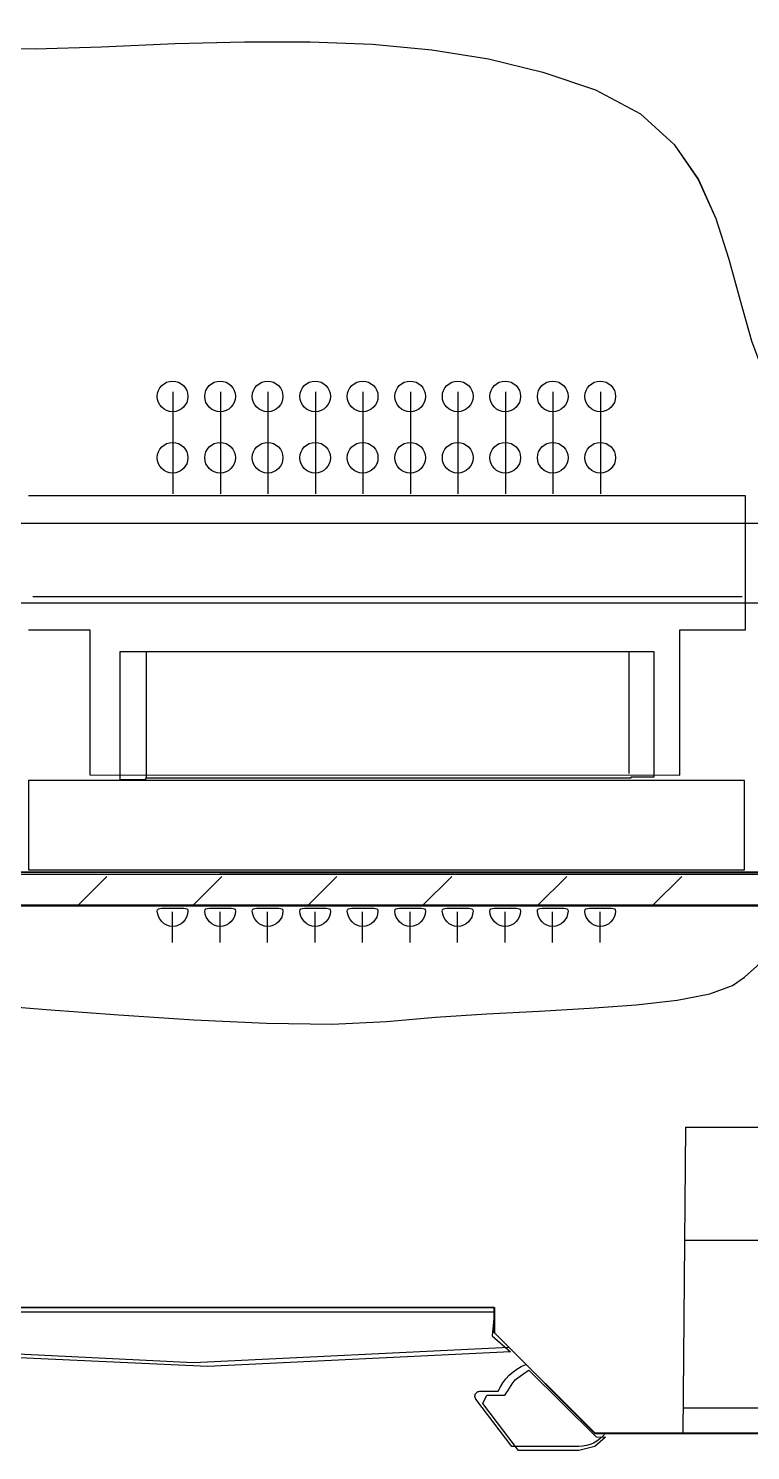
# Model space of a CAD drawing. Header units: metres. Extents: x 0 to 595, y 0 to 842.
# Drawn here: x 302 to 342.1, y 582.7 to 661.6 of the extents above; entities that cross this region are included whole.
import ezdxf

# ---------------------------------------------------------------- set-up
doc = ezdxf.new("R2010")
doc.units = ezdxf.units.M
doc.layers.add('SCHEMATICS', color=7, linetype='Continuous')

msp = doc.modelspace()

# ---------------------------------------------------------------- linework, layer by layer
at = {"layer": 'SCHEMATICS', "color": 7}
for p, q in [((310.084, 635.791), (310.084, 641.444)), ((312.722, 635.791), (312.722, 641.444)), ((315.356, 635.791), (315.356, 641.444)), ((317.991, 635.791), (317.991, 641.444)), ((320.625, 635.791), (320.625, 641.444)), ((323.262, 635.791), (323.262, 641.444)), ((325.897, 635.791), (325.897, 641.444)), ((328.534, 635.791), (328.534, 641.444)), ((331.168, 635.791), (331.168, 641.444)), ((333.805, 635.791), (333.805, 641.444)), ((341.841, 635.688), (302.046, 635.688)), ((341.841, 628.248), (341.841, 635.688)), ((353.326, 634.135), (250.717, 634.135)), ((302.283, 630.1), (341.651, 630.1)), ((346.394, 629.726), (259.372, 629.726)), ((302.046, 628.248), (305.453, 628.248)), ((305.453, 628.248), (305.453, 620.189)), ((338.199, 620.175), (338.199, 628.248)), ((338.199, 628.248), (341.841, 628.248)), ((336.764, 627.025), (307.117, 627.025)), ((307.117, 627.025), (307.117, 619.927)), ((308.593, 620.033), (308.593, 627.022)), ((335.39, 620.267), (335.39, 627.022)), ((336.764, 620.081), (336.764, 627.025)), ((305.453, 620.189), (338.199, 620.175)), ((307.117, 619.927), (308.566, 619.927)), ((308.566, 619.927), (308.566, 620.03)), ((308.566, 620.03), (335.495, 620.03)), ((335.495, 620.081), (336.764, 620.081)), ((335.495, 620.03), (335.495, 620.081)), ((398.214, 614.659), (222.524, 614.659)), ((358.282, 614.765), (245.765, 614.765)), ((304.771, 612.916), (306.406, 614.551)), ((311.149, 612.916), (312.784, 614.551)), ((312.644, 614.765), (353.506, 614.765)), ((317.527, 612.916), (319.162, 614.551)), ((323.905, 612.916), (325.54, 614.551)), ((330.283, 612.916), (331.918, 614.551)), ((336.661, 612.916), (338.296, 614.551)), ((222.584, 612.947), (397.797, 612.943)), ((397.847, 612.912), (222.614, 612.912)), ((303.398, 612.936), (223.457, 612.936)), ((397.182, 612.935), (303.767, 612.935)), ((310.05, 610.892), (310.05, 612.593)), ((312.684, 610.892), (312.684, 612.593)), ((315.32, 610.892), (315.32, 612.593)), ((317.955, 610.892), (317.955, 612.593)), ((320.591, 610.892), (320.591, 612.593)), ((323.226, 610.892), (323.226, 612.593)), ((325.862, 610.892), (325.862, 612.593)), ((328.498, 610.892), (328.498, 612.593)), ((331.132, 610.892), (331.132, 612.593)), ((333.769, 610.892), (333.769, 612.593)), ((338.504, 600.629), (338.354, 583.645)), ((362.661, 600.628), (338.504, 600.628)), ((343.513, 594.349), (338.449, 594.349)), ((327.9, 590.621), (294.806, 590.621)), ((294.808, 590.62), (327.902, 590.62)), ((314.968, 590.631), (308.318, 590.631)), ((324.144, 590.621), (324.141, 590.621)), ((324.147, 590.619), (324.144, 590.619)), ((324.213, 590.617), (324.207, 590.617)), ((324.217, 590.615), (324.211, 590.615)), ((327.9, 589.226), (327.9, 590.621)), ((327.902, 590.62), (327.902, 589.225)), ((294.879, 590.397), (327.901, 590.394)), ((327.901, 590.394), (327.788, 589.059)), ((327.788, 589.059), (328.801, 588.172)), ((327.902, 589.225), (333.515, 583.642)), ((333.478, 583.644), (327.902, 589.224)), ((311.205, 587.562), (293.981, 588.396)), ((311.976, 587.357), (294.064, 588.185)), ((328.717, 588.41), (311.205, 587.562)), ((328.801, 588.172), (311.976, 587.357)), ((329.641, 587.471), (329.654, 587.474)), ((329.815, 587.16), (333.553, 583.442)), ((327.101, 585.981), (328.109, 585.981)), ((327.254, 585.31), (327.476, 585.757)), ((327.476, 585.757), (328.481, 585.757)), ((328.865, 582.913), (326.879, 585.534)), ((329.239, 582.689), (327.254, 585.31)), ((338.367, 585.055), (343.433, 585.053)), ((338.357, 583.645), (333.477, 583.645)), ((333.478, 583.644), (333.513, 583.641)), ((333.478, 583.644), (333.513, 583.641)), ((334.066, 583.423), (333.478, 582.92)), ((333.515, 583.642), (396.429, 583.638)), ((333.516, 583.641), (333.549, 583.638)), ((333.516, 583.641), (333.549, 583.638)), ((333.553, 583.442), (334.066, 583.423)), ((336.528, 583.641), (336.534, 583.641)), ((336.529, 583.641), (336.535, 583.641)), ((338.356, 583.645), (338.354, 583.645)), ((343.424, 583.645), (338.355, 583.645)), ((338.359, 583.644), (338.357, 583.644)), ((338.357, 583.64), (338.359, 583.64)), ((338.427, 583.639), (338.423, 583.64)), ((338.432, 583.638), (338.428, 583.639)), ((332.584, 582.913), (328.865, 582.913)), ((332.587, 582.689), (329.239, 582.689)), ((333.478, 582.92), (332.587, 582.689))]:
    msp.add_line(p, q, dxfattribs=at)
for points in [[(284.128, 661.621), (287.943, 661.494), (290.88, 661.296), (293.225, 661.062), (295.265, 660.828), (297.287, 660.63), (299.578, 660.503), (302.424, 660.484), (306.111, 660.606)], [(284.128, 661.621), (287.943, 661.494), (290.88, 661.296), (293.225, 661.062), (295.265, 660.828), (297.288, 660.63), (299.578, 660.503), (302.424, 660.484), (306.111, 660.606)], [(306.111, 660.606), (310.192, 660.783), (314.044, 660.885), (317.686, 660.881), (321.141, 660.74), (324.43, 660.433), (327.573, 659.929), (330.592, 659.197), (333.507, 658.208)], [(306.111, 660.606), (310.192, 660.783), (314.044, 660.885), (317.686, 660.881), (321.141, 660.74), (324.43, 660.433), (327.573, 659.929), (330.592, 659.197), (333.507, 658.208)], [(333.507, 658.208), (336.011, 656.875), (337.871, 655.188), (339.22, 653.228), (340.191, 651.075), (340.918, 648.811), (341.533, 646.517), (342.169, 644.274), (342.961, 642.162)], [(333.507, 658.208), (336.011, 656.875), (337.872, 655.188), (339.221, 653.228), (340.192, 651.075), (340.918, 648.811), (341.533, 646.517), (342.17, 644.274), (342.962, 642.162)], [(309.195, 641.198), (309.212, 641.369), (309.262, 641.529), (309.341, 641.674), (309.445, 641.8), (309.571, 641.904), (309.716, 641.982), (309.875, 642.032), (310.047, 642.049)], [(310.047, 642.049), (310.218, 642.032), (310.377, 641.982), (310.522, 641.904), (310.648, 641.8), (310.752, 641.674), (310.831, 641.529), (310.881, 641.369), (310.898, 641.198)], [(311.832, 641.198), (311.849, 641.369), (311.899, 641.529), (311.978, 641.674), (312.082, 641.8), (312.208, 641.904), (312.353, 641.982), (312.512, 642.032), (312.683, 642.049)], [(312.683, 642.049), (312.855, 642.032), (313.014, 641.982), (313.159, 641.904), (313.285, 641.8), (313.389, 641.674), (313.468, 641.529), (313.518, 641.369), (313.535, 641.198)], [(314.469, 641.198), (314.486, 641.369), (314.536, 641.529), (314.615, 641.674), (314.719, 641.8), (314.845, 641.904), (314.99, 641.982), (315.149, 642.032), (315.32, 642.049)], [(315.32, 642.049), (315.492, 642.032), (315.651, 641.982), (315.796, 641.904), (315.922, 641.8), (316.026, 641.674), (316.105, 641.529), (316.155, 641.369), (316.172, 641.198)], [(317.107, 641.198), (317.124, 641.369), (317.174, 641.529), (317.253, 641.674), (317.357, 641.8), (317.482, 641.904), (317.627, 641.982), (317.786, 642.032), (317.957, 642.049)], [(317.957, 642.049), (318.129, 642.032), (318.288, 641.982), (318.433, 641.904), (318.559, 641.8), (318.663, 641.674), (318.741, 641.529), (318.791, 641.369), (318.808, 641.198)], [(319.742, 641.198), (319.759, 641.369), (319.809, 641.529), (319.888, 641.674), (319.992, 641.8), (320.118, 641.904), (320.263, 641.982), (320.422, 642.032), (320.594, 642.049)], [(320.594, 642.049), (320.765, 642.032), (320.924, 641.982), (321.069, 641.904), (321.195, 641.8), (321.299, 641.674), (321.378, 641.529), (321.428, 641.369), (321.445, 641.198)], [(322.379, 641.198), (322.396, 641.369), (322.446, 641.529), (322.525, 641.674), (322.629, 641.8), (322.755, 641.904), (322.9, 641.982), (323.059, 642.032), (323.231, 642.049)], [(323.231, 642.049), (323.402, 642.032), (323.561, 641.982), (323.706, 641.904), (323.832, 641.8), (323.936, 641.674), (324.015, 641.529), (324.065, 641.369), (324.082, 641.198)], [(325.016, 641.198), (325.033, 641.369), (325.083, 641.529), (325.162, 641.674), (325.266, 641.8), (325.392, 641.904), (325.537, 641.982), (325.696, 642.032), (325.867, 642.049)], [(325.867, 642.049), (326.039, 642.032), (326.198, 641.982), (326.343, 641.904), (326.469, 641.8), (326.573, 641.674), (326.652, 641.529), (326.702, 641.369), (326.719, 641.198)], [(327.653, 641.198), (327.67, 641.369), (327.72, 641.529), (327.799, 641.674), (327.903, 641.8), (328.029, 641.904), (328.174, 641.982), (328.333, 642.032), (328.504, 642.049)], [(328.504, 642.049), (328.676, 642.032), (328.835, 641.982), (328.98, 641.904), (329.106, 641.8), (329.21, 641.674), (329.289, 641.529), (329.339, 641.369), (329.356, 641.198)], [(330.29, 641.198), (330.307, 641.369), (330.357, 641.529), (330.436, 641.674), (330.54, 641.8), (330.666, 641.904), (330.811, 641.982), (330.97, 642.032), (331.141, 642.049)], [(331.141, 642.049), (331.313, 642.032), (331.472, 641.982), (331.617, 641.904), (331.743, 641.8), (331.847, 641.674), (331.926, 641.529), (331.976, 641.369), (331.993, 641.198)], [(332.927, 641.198), (332.944, 641.369), (332.994, 641.529), (333.072, 641.674), (333.176, 641.8), (333.302, 641.904), (333.447, 641.982), (333.607, 642.032), (333.778, 642.049)], [(333.778, 642.049), (333.949, 642.032), (334.108, 641.982), (334.253, 641.904), (334.379, 641.8), (334.483, 641.674), (334.562, 641.529), (334.612, 641.369), (334.629, 641.198)], [(310.047, 640.347), (309.875, 640.364), (309.716, 640.414), (309.571, 640.492), (309.445, 640.596), (309.341, 640.722), (309.262, 640.867), (309.212, 641.026), (309.195, 641.198)], [(310.898, 641.198), (310.881, 641.026), (310.831, 640.867), (310.752, 640.722), (310.648, 640.596), (310.522, 640.492), (310.377, 640.414), (310.218, 640.364), (310.047, 640.347)], [(312.683, 640.347), (312.512, 640.364), (312.353, 640.414), (312.208, 640.492), (312.082, 640.596), (311.978, 640.722), (311.899, 640.867), (311.849, 641.026), (311.832, 641.198)], [(313.535, 641.198), (313.518, 641.026), (313.468, 640.867), (313.389, 640.722), (313.285, 640.596), (313.159, 640.492), (313.014, 640.414), (312.855, 640.364), (312.683, 640.347)], [(315.32, 640.347), (315.149, 640.364), (314.99, 640.414), (314.845, 640.492), (314.719, 640.596), (314.615, 640.722), (314.536, 640.867), (314.486, 641.026), (314.469, 641.198)], [(316.172, 641.198), (316.155, 641.026), (316.105, 640.867), (316.026, 640.722), (315.922, 640.596), (315.796, 640.492), (315.651, 640.414), (315.492, 640.364), (315.32, 640.347)], [(317.957, 640.347), (317.786, 640.364), (317.627, 640.414), (317.482, 640.492), (317.357, 640.596), (317.253, 640.722), (317.174, 640.867), (317.124, 641.026), (317.107, 641.198)], [(318.808, 641.198), (318.791, 641.026), (318.741, 640.867), (318.663, 640.722), (318.559, 640.596), (318.433, 640.492), (318.288, 640.414), (318.129, 640.364), (317.957, 640.347)], [(320.594, 640.347), (320.422, 640.364), (320.263, 640.414), (320.118, 640.492), (319.992, 640.596), (319.888, 640.722), (319.809, 640.867), (319.759, 641.026), (319.742, 641.198)], [(321.445, 641.198), (321.428, 641.026), (321.378, 640.867), (321.299, 640.722), (321.195, 640.596), (321.069, 640.492), (320.924, 640.414), (320.765, 640.364), (320.594, 640.347)], [(323.231, 640.347), (323.059, 640.364), (322.9, 640.414), (322.755, 640.492), (322.629, 640.596), (322.525, 640.722), (322.446, 640.867), (322.396, 641.026), (322.379, 641.198)], [(324.082, 641.198), (324.065, 641.026), (324.015, 640.867), (323.936, 640.722), (323.832, 640.596), (323.706, 640.492), (323.561, 640.414), (323.402, 640.364), (323.231, 640.347)], [(325.867, 640.347), (325.696, 640.364), (325.537, 640.414), (325.392, 640.492), (325.266, 640.596), (325.162, 640.722), (325.083, 640.867), (325.033, 641.026), (325.016, 641.198)], [(326.719, 641.198), (326.702, 641.026), (326.652, 640.867), (326.573, 640.722), (326.469, 640.596), (326.343, 640.492), (326.198, 640.414), (326.039, 640.364), (325.867, 640.347)], [(328.504, 640.347), (328.333, 640.364), (328.174, 640.414), (328.029, 640.492), (327.903, 640.596), (327.799, 640.722), (327.72, 640.867), (327.67, 641.026), (327.653, 641.198)], [(329.356, 641.198), (329.339, 641.026), (329.289, 640.867), (329.21, 640.722), (329.106, 640.596), (328.98, 640.492), (328.835, 640.414), (328.676, 640.364), (328.504, 640.347)], [(331.141, 640.347), (330.97, 640.364), (330.811, 640.414), (330.666, 640.492), (330.54, 640.596), (330.436, 640.722), (330.357, 640.867), (330.307, 641.026), (330.29, 641.198)], [(331.993, 641.198), (331.976, 641.026), (331.926, 640.867), (331.847, 640.722), (331.743, 640.596), (331.617, 640.492), (331.472, 640.414), (331.313, 640.364), (331.141, 640.347)], [(333.778, 640.347), (333.607, 640.364), (333.447, 640.414), (333.302, 640.492), (333.176, 640.596), (333.072, 640.722), (332.994, 640.867), (332.944, 641.026), (332.927, 641.198)], [(334.629, 641.198), (334.612, 641.026), (334.562, 640.867), (334.483, 640.722), (334.379, 640.596), (334.253, 640.492), (334.108, 640.414), (333.949, 640.364), (333.778, 640.347)], [(309.195, 637.793), (309.212, 637.965), (309.262, 638.124), (309.341, 638.269), (309.445, 638.395), (309.571, 638.499), (309.716, 638.577), (309.875, 638.627), (310.047, 638.644)], [(310.047, 638.644), (310.218, 638.627), (310.377, 638.577), (310.522, 638.499), (310.648, 638.395), (310.752, 638.269), (310.831, 638.124), (310.881, 637.965), (310.898, 637.793)], [(311.832, 637.793), (311.849, 637.965), (311.899, 638.124), (311.978, 638.269), (312.082, 638.395), (312.208, 638.499), (312.353, 638.577), (312.512, 638.627), (312.683, 638.644)], [(312.683, 638.644), (312.855, 638.627), (313.014, 638.577), (313.159, 638.499), (313.285, 638.395), (313.389, 638.269), (313.468, 638.124), (313.518, 637.965), (313.535, 637.793)], [(314.469, 637.793), (314.486, 637.965), (314.536, 638.124), (314.615, 638.269), (314.719, 638.395), (314.845, 638.499), (314.99, 638.577), (315.149, 638.627), (315.32, 638.644)], [(315.32, 638.644), (315.492, 638.627), (315.651, 638.577), (315.796, 638.499), (315.922, 638.395), (316.026, 638.269), (316.105, 638.124), (316.155, 637.965), (316.172, 637.793)], [(317.107, 637.793), (317.124, 637.965), (317.174, 638.124), (317.253, 638.269), (317.357, 638.395), (317.482, 638.499), (317.627, 638.577), (317.786, 638.627), (317.957, 638.644)], [(317.957, 638.644), (318.129, 638.627), (318.288, 638.577), (318.433, 638.499), (318.559, 638.395), (318.663, 638.269), (318.741, 638.124), (318.791, 637.965), (318.808, 637.793)], [(319.742, 637.793), (319.759, 637.965), (319.809, 638.124), (319.888, 638.269), (319.992, 638.395), (320.118, 638.499), (320.263, 638.577), (320.422, 638.627), (320.594, 638.644)], [(320.594, 638.644), (320.765, 638.627), (320.924, 638.577), (321.069, 638.499), (321.195, 638.395), (321.299, 638.269), (321.378, 638.124), (321.428, 637.965), (321.445, 637.793)], [(322.379, 637.793), (322.396, 637.965), (322.446, 638.124), (322.525, 638.269), (322.629, 638.395), (322.755, 638.499), (322.9, 638.577), (323.059, 638.627), (323.231, 638.644)], [(323.231, 638.644), (323.402, 638.627), (323.561, 638.577), (323.706, 638.499), (323.832, 638.395), (323.936, 638.269), (324.015, 638.124), (324.065, 637.965), (324.082, 637.793)], [(325.016, 637.793), (325.033, 637.965), (325.083, 638.124), (325.162, 638.269), (325.266, 638.395), (325.392, 638.499), (325.537, 638.577), (325.696, 638.627), (325.867, 638.644)], [(325.867, 638.644), (326.039, 638.627), (326.198, 638.577), (326.343, 638.499), (326.469, 638.395), (326.573, 638.269), (326.652, 638.124), (326.702, 637.965), (326.719, 637.793)], [(327.653, 637.793), (327.67, 637.965), (327.72, 638.124), (327.799, 638.269), (327.903, 638.395), (328.029, 638.499), (328.174, 638.577), (328.333, 638.627), (328.504, 638.644)], [(328.504, 638.644), (328.676, 638.627), (328.835, 638.577), (328.98, 638.499), (329.106, 638.395), (329.21, 638.269), (329.289, 638.124), (329.339, 637.965), (329.356, 637.793)], [(330.29, 637.793), (330.307, 637.965), (330.357, 638.124), (330.436, 638.269), (330.54, 638.395), (330.666, 638.499), (330.811, 638.577), (330.97, 638.627), (331.141, 638.644)], [(331.141, 638.644), (331.313, 638.627), (331.472, 638.577), (331.617, 638.499), (331.743, 638.395), (331.847, 638.269), (331.926, 638.124), (331.976, 637.965), (331.993, 637.793)], [(332.927, 637.793), (332.944, 637.965), (332.994, 638.124), (333.072, 638.269), (333.176, 638.395), (333.302, 638.499), (333.447, 638.577), (333.607, 638.627), (333.778, 638.644)], [(333.778, 638.644), (333.949, 638.627), (334.108, 638.577), (334.253, 638.499), (334.379, 638.395), (334.483, 638.269), (334.562, 638.124), (334.612, 637.965), (334.629, 637.793)], [(310.047, 636.942), (309.875, 636.959), (309.716, 637.009), (309.571, 637.087), (309.445, 637.191), (309.341, 637.317), (309.262, 637.462), (309.212, 637.622), (309.195, 637.793)], [(310.898, 637.793), (310.881, 637.622), (310.831, 637.462), (310.752, 637.317), (310.648, 637.191), (310.522, 637.087), (310.377, 637.009), (310.218, 636.959), (310.047, 636.942)], [(312.683, 636.942), (312.512, 636.959), (312.353, 637.009), (312.208, 637.087), (312.082, 637.191), (311.978, 637.317), (311.899, 637.462), (311.849, 637.622), (311.832, 637.793)], [(313.535, 637.793), (313.518, 637.622), (313.468, 637.462), (313.389, 637.317), (313.285, 637.191), (313.159, 637.087), (313.014, 637.009), (312.855, 636.959), (312.683, 636.942)], [(315.32, 636.942), (315.149, 636.959), (314.99, 637.009), (314.845, 637.087), (314.719, 637.191), (314.615, 637.317), (314.536, 637.462), (314.486, 637.622), (314.469, 637.793)], [(316.172, 637.793), (316.155, 637.622), (316.105, 637.462), (316.026, 637.317), (315.922, 637.191), (315.796, 637.087), (315.651, 637.009), (315.492, 636.959), (315.32, 636.942)], [(317.957, 636.942), (317.786, 636.959), (317.627, 637.009), (317.482, 637.087), (317.357, 637.191), (317.253, 637.317), (317.174, 637.462), (317.124, 637.622), (317.107, 637.793)], [(318.808, 637.793), (318.791, 637.622), (318.741, 637.462), (318.663, 637.317), (318.559, 637.191), (318.433, 637.087), (318.288, 637.009), (318.129, 636.959), (317.957, 636.942)], [(320.594, 636.942), (320.422, 636.959), (320.263, 637.009), (320.118, 637.087), (319.992, 637.191), (319.888, 637.317), (319.809, 637.462), (319.759, 637.622), (319.742, 637.793)], [(321.445, 637.793), (321.428, 637.622), (321.378, 637.462), (321.299, 637.317), (321.195, 637.191), (321.069, 637.087), (320.924, 637.009), (320.765, 636.959), (320.594, 636.942)], [(323.231, 636.942), (323.059, 636.959), (322.9, 637.009), (322.755, 637.087), (322.629, 637.191), (322.525, 637.317), (322.446, 637.462), (322.396, 637.622), (322.379, 637.793)], [(324.082, 637.793), (324.065, 637.622), (324.015, 637.462), (323.936, 637.317), (323.832, 637.191), (323.706, 637.087), (323.561, 637.009), (323.402, 636.959), (323.231, 636.942)], [(325.867, 636.942), (325.696, 636.959), (325.537, 637.009), (325.392, 637.087), (325.266, 637.191), (325.162, 637.317), (325.083, 637.462), (325.033, 637.622), (325.016, 637.793)], [(326.719, 637.793), (326.702, 637.622), (326.652, 637.462), (326.573, 637.317), (326.469, 637.191), (326.343, 637.087), (326.198, 637.009), (326.039, 636.959), (325.867, 636.942)], [(328.504, 636.942), (328.333, 636.959), (328.174, 637.009), (328.029, 637.087), (327.903, 637.191), (327.799, 637.317), (327.72, 637.462), (327.67, 637.622), (327.653, 637.793)], [(329.356, 637.793), (329.339, 637.622), (329.289, 637.462), (329.21, 637.317), (329.106, 637.191), (328.98, 637.087), (328.835, 637.009), (328.676, 636.959), (328.504, 636.942)], [(331.141, 636.942), (330.97, 636.959), (330.811, 637.009), (330.666, 637.087), (330.54, 637.191), (330.436, 637.317), (330.357, 637.462), (330.307, 637.622), (330.29, 637.793)], [(331.993, 637.793), (331.976, 637.622), (331.926, 637.462), (331.847, 637.317), (331.743, 637.191), (331.617, 637.087), (331.472, 637.009), (331.313, 636.959), (331.141, 636.942)], [(333.778, 636.942), (333.607, 636.959), (333.447, 637.009), (333.302, 637.087), (333.176, 637.191), (333.072, 637.317), (332.994, 637.462), (332.944, 637.622), (332.927, 637.793)], [(334.629, 637.793), (334.612, 637.622), (334.562, 637.462), (334.483, 637.317), (334.379, 637.191), (334.253, 637.087), (334.108, 637.009), (333.949, 636.959), (333.778, 636.942)], [(302.049, 614.919), (341.781, 614.919), (341.781, 619.881), (302.049, 619.881), (302.049, 614.919)], [(302.049, 614.919), (341.781, 614.919), (341.781, 619.881), (302.049, 619.881), (302.049, 614.919)], [(222.677, 612.97), (397.604, 612.97), (397.604, 614.798), (222.677, 614.798), (222.677, 612.97)], [(309.198, 612.632), (309.211, 612.702), (309.262, 612.75), (309.344, 612.78), (309.453, 612.795), (309.586, 612.8), (309.736, 612.799), (309.901, 612.795), (310.074, 612.793)], [(310.05, 611.781), (309.88, 611.798), (309.723, 611.848), (309.583, 611.927), (309.46, 612.031), (309.359, 612.157), (309.279, 612.301), (309.225, 612.461), (309.198, 612.632)], [(310.9, 612.632), (310.88, 612.46), (310.828, 612.301), (310.75, 612.156), (310.646, 612.03), (310.522, 611.926), (310.379, 611.848), (310.22, 611.798), (310.05, 611.781)], [(310.074, 612.793), (310.244, 612.795), (310.401, 612.799), (310.543, 612.8), (310.665, 612.795), (310.765, 612.78), (310.84, 612.75), (310.886, 612.702), (310.9, 612.632)], [(311.835, 612.632), (311.849, 612.702), (311.899, 612.75), (311.981, 612.78), (312.091, 612.795), (312.223, 612.8), (312.374, 612.799), (312.537, 612.795), (312.71, 612.793)], [(312.686, 611.781), (312.516, 611.798), (312.359, 611.848), (312.219, 611.927), (312.097, 612.031), (311.995, 612.157), (311.916, 612.301), (311.862, 612.461), (311.835, 612.632)], [(313.537, 612.632), (313.516, 612.46), (313.465, 612.301), (313.386, 612.156), (313.282, 612.03), (313.158, 611.926), (313.015, 611.848), (312.856, 611.798), (312.686, 611.781)], [(312.71, 612.793), (312.88, 612.795), (313.038, 612.799), (313.179, 612.8), (313.302, 612.795), (313.402, 612.78), (313.476, 612.75), (313.522, 612.702), (313.537, 612.632)], [(314.47, 612.632), (314.484, 612.702), (314.534, 612.75), (314.616, 612.78), (314.726, 612.795), (314.858, 612.8), (315.009, 612.799), (315.172, 612.795), (315.345, 612.793)], [(315.321, 611.781), (315.152, 611.798), (314.996, 611.848), (314.855, 611.927), (314.733, 612.031), (314.631, 612.157), (314.552, 612.301), (314.497, 612.461), (314.47, 612.632)], [(316.173, 612.632), (316.152, 612.46), (316.1, 612.301), (316.022, 612.156), (315.918, 612.03), (315.794, 611.926), (315.651, 611.848), (315.492, 611.798), (315.321, 611.781)], [(315.345, 612.793), (315.516, 612.795), (315.674, 612.799), (315.815, 612.8), (315.938, 612.795), (316.038, 612.78), (316.112, 612.75), (316.158, 612.702), (316.173, 612.632)], [(317.106, 612.632), (317.119, 612.702), (317.17, 612.75), (317.252, 612.78), (317.361, 612.795), (317.494, 612.8), (317.644, 612.799), (317.809, 612.795), (317.982, 612.793)], [(317.958, 611.781), (317.788, 611.798), (317.631, 611.848), (317.491, 611.927), (317.369, 612.031), (317.267, 612.157), (317.187, 612.301), (317.133, 612.461), (317.106, 612.632)], [(318.809, 612.632), (318.788, 612.46), (318.737, 612.301), (318.658, 612.156), (318.555, 612.03), (318.43, 611.926), (318.287, 611.848), (318.128, 611.798), (317.958, 611.781)], [(317.982, 612.793), (318.152, 612.795), (318.31, 612.799), (318.451, 612.8), (318.573, 612.795), (318.673, 612.78), (318.748, 612.75), (318.794, 612.702), (318.809, 612.632)], [(319.742, 612.632), (319.756, 612.702), (319.806, 612.75), (319.889, 612.78), (319.998, 612.795), (320.13, 612.8), (320.281, 612.799), (320.445, 612.795), (320.618, 612.793)], [(320.594, 611.781), (320.424, 611.798), (320.267, 611.848), (320.127, 611.927), (320.004, 612.031), (319.903, 612.157), (319.823, 612.301), (319.769, 612.461), (319.742, 612.632)], [(321.445, 612.632), (321.424, 612.46), (321.373, 612.301), (321.294, 612.156), (321.19, 612.03), (321.066, 611.926), (320.923, 611.848), (320.764, 611.798), (320.594, 611.781)], [(320.618, 612.793), (320.788, 612.795), (320.945, 612.799), (321.087, 612.8), (321.209, 612.795), (321.309, 612.78), (321.384, 612.75), (321.43, 612.702), (321.445, 612.632)], [(322.379, 612.632), (322.392, 612.702), (322.443, 612.75), (322.525, 612.78), (322.634, 612.795), (322.766, 612.8), (322.917, 612.799), (323.08, 612.795), (323.253, 612.793)], [(323.229, 611.781), (323.06, 611.798), (322.904, 611.848), (322.763, 611.927), (322.641, 612.031), (322.539, 612.157), (322.46, 612.301), (322.406, 612.461), (322.379, 612.632)], [(324.081, 612.632), (324.06, 612.46), (324.008, 612.301), (323.93, 612.156), (323.826, 612.03), (323.702, 611.926), (323.559, 611.848), (323.4, 611.798), (323.229, 611.781)], [(323.253, 612.793), (323.424, 612.795), (323.581, 612.799), (323.723, 612.8), (323.845, 612.795), (323.945, 612.78), (324.02, 612.75), (324.066, 612.702), (324.081, 612.632)], [(325.015, 612.632), (325.028, 612.702), (325.079, 612.75), (325.161, 612.78), (325.27, 612.795), (325.403, 612.8), (325.553, 612.799), (325.718, 612.795), (325.891, 612.793)], [(325.867, 611.781), (325.697, 611.798), (325.54, 611.848), (325.4, 611.927), (325.278, 612.031), (325.176, 612.157), (325.096, 612.301), (325.042, 612.461), (325.015, 612.632)], [(326.718, 612.632), (326.697, 612.46), (326.646, 612.301), (326.567, 612.156), (326.463, 612.03), (326.339, 611.926), (326.196, 611.848), (326.037, 611.798), (325.867, 611.781)], [(325.891, 612.793), (326.061, 612.795), (326.219, 612.799), (326.36, 612.8), (326.482, 612.795), (326.582, 612.78), (326.657, 612.75), (326.703, 612.702), (326.718, 612.632)], [(327.65, 612.632), (327.664, 612.702), (327.715, 612.75), (327.797, 612.78), (327.907, 612.795), (328.039, 612.8), (328.189, 612.799), (328.353, 612.795), (328.526, 612.793)], [(328.502, 611.781), (328.332, 611.798), (328.175, 611.848), (328.035, 611.927), (327.913, 612.031), (327.811, 612.157), (327.731, 612.301), (327.677, 612.461), (327.65, 612.632)], [(329.353, 612.632), (329.332, 612.46), (329.281, 612.301), (329.202, 612.156), (329.099, 612.03), (328.974, 611.926), (328.831, 611.848), (328.672, 611.798), (328.502, 611.781)], [(328.526, 612.793), (328.696, 612.795), (328.854, 612.799), (328.995, 612.8), (329.117, 612.795), (329.217, 612.78), (329.292, 612.75), (329.338, 612.702), (329.353, 612.632)], [(330.287, 612.632), (330.301, 612.702), (330.351, 612.75), (330.433, 612.78), (330.543, 612.795), (330.675, 612.8), (330.826, 612.799), (330.989, 612.795), (331.162, 612.793)], [(331.138, 611.781), (330.969, 611.798), (330.813, 611.848), (330.672, 611.927), (330.55, 612.031), (330.448, 612.157), (330.369, 612.301), (330.314, 612.461), (330.287, 612.632)], [(331.99, 612.632), (331.969, 612.46), (331.917, 612.301), (331.839, 612.156), (331.735, 612.03), (331.611, 611.926), (331.468, 611.848), (331.309, 611.798), (331.138, 611.781)], [(331.162, 612.793), (331.333, 612.795), (331.49, 612.799), (331.632, 612.8), (331.754, 612.795), (331.854, 612.78), (331.929, 612.75), (331.975, 612.702), (331.99, 612.632)], [(332.922, 612.632), (332.936, 612.702), (332.986, 612.75), (333.069, 612.78), (333.178, 612.795), (333.311, 612.8), (333.461, 612.799), (333.626, 612.795), (333.799, 612.793)], [(333.773, 611.781), (333.604, 611.798), (333.448, 611.848), (333.307, 611.927), (333.185, 612.031), (333.083, 612.157), (333.004, 612.301), (332.949, 612.461), (332.922, 612.632)], [(334.625, 612.632), (334.604, 612.46), (334.553, 612.301), (334.474, 612.156), (334.371, 612.03), (334.246, 611.926), (334.103, 611.848), (333.944, 611.798), (333.773, 611.781)], [(333.799, 612.793), (333.969, 612.795), (334.126, 612.799), (334.268, 612.8), (334.39, 612.795), (334.49, 612.78), (334.564, 612.75), (334.61, 612.702), (334.625, 612.632)], [(341.124, 608.506), (341.782, 608.969), (342.459, 609.583), (343.123, 610.284), (343.741, 611.005), (344.278, 611.681), (344.703, 612.245), (344.983, 612.631), (345.083, 612.775)], [(321.913, 606.51), (324.628, 606.742), (327.491, 606.922), (330.383, 607.079), (333.186, 607.241), (335.78, 607.437), (338.047, 607.694), (339.868, 608.041), (341.124, 608.506)], [(294.341, 607.755), (296.416, 607.672), (299.4, 607.461), (303.035, 607.174), (307.061, 606.866), (311.22, 606.591), (315.254, 606.405), (318.904, 606.359), (321.913, 606.51)], [(328.109, 585.981), (328.234, 586.226), (328.38, 586.457), (328.547, 586.673), (328.733, 586.871), (328.937, 587.052), (329.157, 587.212), (329.392, 587.353), (329.641, 587.471)], [(328.481, 585.757), (328.503, 585.791), (328.56, 585.88), (328.644, 586.007), (328.741, 586.155), (328.842, 586.307), (328.936, 586.445), (329.012, 586.553), (329.059, 586.612)], [(329.059, 586.612), (329.114, 586.658), (329.21, 586.73), (329.333, 586.819), (329.467, 586.915), (329.597, 587.007), (329.708, 587.085), (329.786, 587.14), (329.815, 587.16)], [(326.825, 585.703), (326.831, 585.759), (326.846, 585.812), (326.872, 585.859), (326.905, 585.9), (326.946, 585.934), (326.993, 585.959), (327.045, 585.975), (327.101, 585.981)], [(326.879, 585.534), (326.867, 585.553), (326.856, 585.573), (326.847, 585.593), (326.839, 585.614), (326.833, 585.636), (326.829, 585.658), (326.826, 585.68), (326.825, 585.703)], [(334.063, 583.645), (333.922, 583.481), (333.764, 583.336), (333.593, 583.21), (333.408, 583.106), (333.213, 583.023), (333.01, 582.962), (332.799, 582.926), (332.584, 582.913)]]:
    msp.add_lwpolyline(points, dxfattribs=at)

doc.saveas('drawing.dxf')
